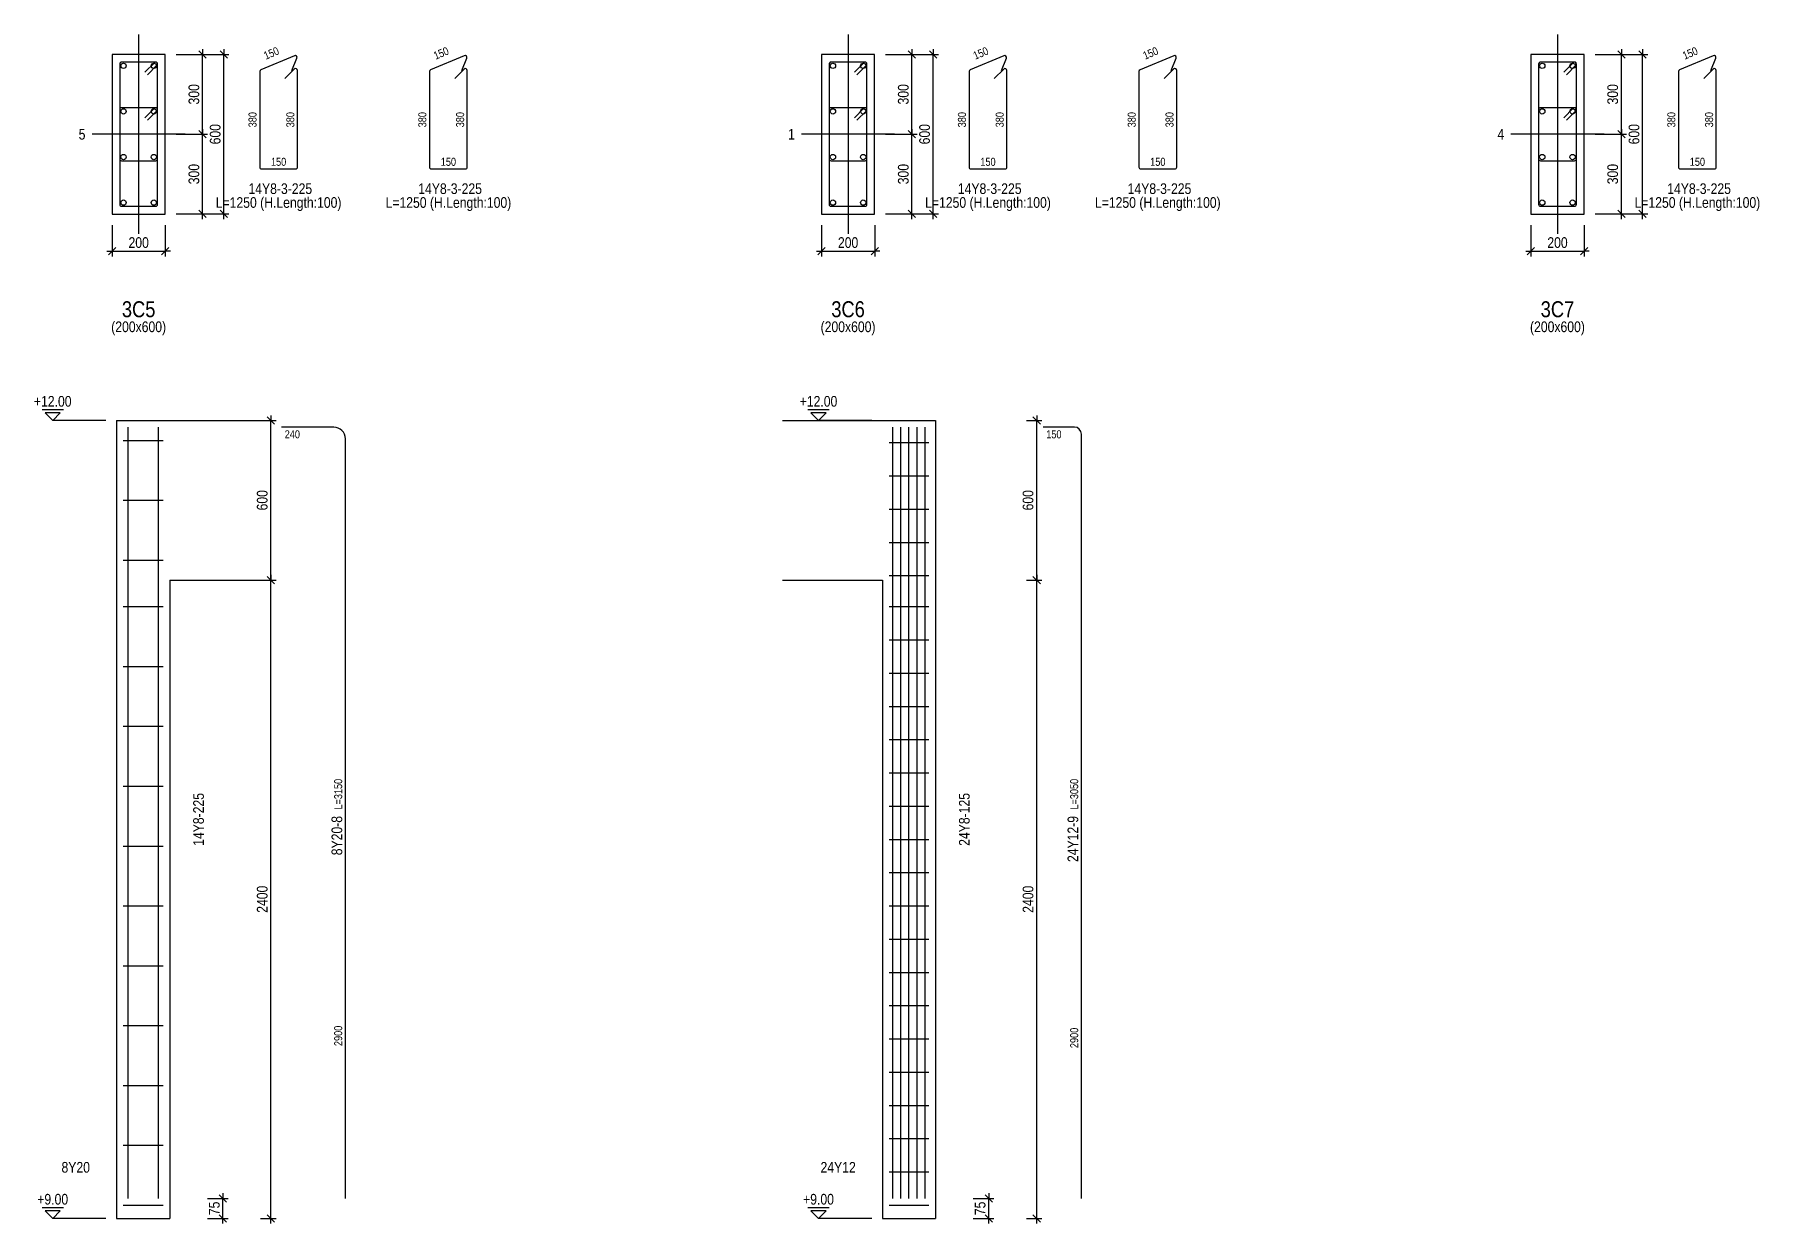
# Model space of a CAD drawing. Extents: x 0 to 206258, y -403073 to 0.
# Drawn here: x 79044 to 95253, y -139229 to -128053 of the extents above; entities that cross this region are included whole.
import ezdxf
from ezdxf.enums import TextEntityAlignment as Align
from ezdxf.lldxf.tags import DXFTag

# ---------------------------------------------------------------- set-up
doc = ezdxf.new("R2010")
doc.units = 0
doc.header["$LTSCALE"] = 1000
for name, color, linetype in [('Axis Line(Dir 1)', 8, 'CENTER2'), ('Axis Line(Dir 2)', 150, 'CENTER2'), ('Column Line(D)', 1, 'Continuous'), ('Dimension Line', 5, 'Continuous'), ('Dimension Text', 5, 'Continuous'), ('Link Line', 3, 'Continuous'), ('Rebar Label', 6, 'Continuous'), ('Rebar Length Text', 8, 'Continuous'), ('Rebar Line', 7, 'Continuous'), ('Top Rebar Label', 6, 'Continuous'), ('Top Rebar Length Text', 8, 'Continuous'), ('Top Rebar Line', 7, 'Continuous')]:
    doc.layers.add(name, color=color, linetype=linetype)
for name, color, linetype, true_color in [('Column Label(D)', 12, 'Continuous', 0xbd0000), ('Column Size Label (D)', 94, 'Continuous', 0x008100), ('Level Mark Line', 253, 'Continuous', 0x828282), ('Level Mark Text', 253, 'Continuous', 0x828282), ('Link Label', 94, 'Continuous', 0x008100), ('Link Length Text', 94, 'Continuous', 0x008100)]:
    doc.layers.add(name, color=color, linetype=linetype, true_color=true_color)
doc.styles.add('Column Label(D)', font='ARIALN.TTF', dxfattribs={"height": 150})
doc.styles.add('Column Size Label (D)', font='ARIALN.TTF', dxfattribs={"height": 100})
doc.styles.add('Dimension Text', font='ARIALN.TTF', dxfattribs={"height": 100})
doc.styles.add('Level Mark Text', font='ARIALN.TTF', dxfattribs={"height": 100})
doc.styles.add('Link Label', font='ARIALN.TTF', dxfattribs={"height": 100})
doc.styles.add('Link Length Text', font='ARIALN.TTF', dxfattribs={"height": 100})
doc.styles.add('Rebar Label', font='ARIALN.TTF', dxfattribs={"height": 100})
doc.styles.add('Rebar Length Text', font='ARIALN.TTF', dxfattribs={"height": 75})
doc.styles.add('Top Rebar Label', font='ARIALN.TTF', dxfattribs={"height": 100})
doc.styles.add('Top Rebar Length Text', font='ARIALN.TTF', dxfattribs={"height": 75})
tags = doc.linetypes.add('CENTER2', pattern=[1.125, 0.75, -0.125, 0.125, -0.125]).pattern_tags.tags
tags[10:11] = [DXFTag(74, 4), DXFTag(75, 0), DXFTag(340, '0'), DXFTag(46, 0.0), DXFTag(50, 0.0), DXFTag(44, 0.0), DXFTag(45, 0.0)]
tags[8:9] = [DXFTag(74, 4), DXFTag(75, 0), DXFTag(340, '0'), DXFTag(46, 0.0), DXFTag(50, 0.0), DXFTag(44, 0.0), DXFTag(45, 0.0)]
tags[6:7] = [DXFTag(74, 4), DXFTag(75, 0), DXFTag(340, '0'), DXFTag(46, 0.0), DXFTag(50, 0.0), DXFTag(44, 0.0), DXFTag(45, 0.0)]
tags[4:5] = [DXFTag(74, 4), DXFTag(75, 0), DXFTag(340, '0'), DXFTag(46, 0.0), DXFTag(50, 0.0), DXFTag(44, 0.0), DXFTag(45, 0.0)]
doc.dimstyles.new('COLUMNELV', dxfattribs={"dimtxt": 100, "dimasz": 30, "dimexe": 48.3, "dimexo": 103.5, "dimgap": 30, "dimtad": 1, "dimtoh": 1, "dimdec": 1, "dimlfac": 0.4, "dimdsep": 46, "dimtxsty": 'Dimension Text', "dimblk": 'PCDIM_TICK', "dimcen": 0.09, "dimclrd": 5, "dimclre": 5, "dimclrt": 5, "dimadec": 1, "dimazin": 0, "dimtp": 1, "dimtm": 1, "dimtfac": 1, "dimtdec": 4, "dimtofl": 0, "dimtmove": 0, "dimatfit": 3, "dimfxl": 1, "dimtolj": 1, "dimtzin": 0, "dimarcsym": 0})

# ---------------------------------------------------------------- blocks, each defined once
blk = doc.blocks.new('PCDIM_TICK')
at = {"layer": 'Dimension Line', "color": 0, "transparency": 33554687}
for p, q in [((1.15, 1.15), (-1.15, -1.15)), ((1.61, 0), (0, 0))]:
    blk.add_line(p, q, dxfattribs=at)
blk = doc.blocks.new('*U2214')
at = {"layer": 'Dimension Line', "color": 5, "true_color": 0x0000ff, "transparency": 16777216}
for p, q in [((79773, -129844), (79773, -130139)), ((80273, -129844), (80273, -130139)), ((79773, -130090), (80273, -130090))]:
    blk.add_line(p, q, dxfattribs=at)
at = {"layer": 'Dimension Line', "color": 5, "true_color": 0x0000ff, "transparency": 16777216, "xscale": 30, "yscale": 30, "rotation": 180.0000000000004}
blk.add_blockref('PCDIM_TICK', (79773, -130090), dxfattribs=at)
at = {"layer": 'Dimension Line', "color": 5, "true_color": 0x0000ff, "transparency": 16777216, "xscale": 30, "yscale": 30}
blk.add_blockref('PCDIM_TICK', (80273, -130090), dxfattribs=at)
at = {"layer": 'Dimension Line', "color": 5, "true_color": 0x0000ff, "transparency": 16777216, "insert": (80023, -130060), "char_height": 100, "width": 182.77, "attachment_point": 8, "style": 'Dimension Text'}
blk.add_mtext('200', dxfattribs=at)
blk = doc.blocks.new('*U2215')
at = {"layer": 'Dimension Line', "color": 5, "true_color": 0x0000ff, "transparency": 16777216}
for p, q in [((80376, -128990), (80671, -128990)), ((80623, -129740), (80623, -128990)), ((80376, -129740), (80671, -129740))]:
    blk.add_line(p, q, dxfattribs=at)
at = {"layer": 'Dimension Line', "color": 5, "true_color": 0x0000ff, "transparency": 16777216, "xscale": 30, "yscale": 30}
for p, rotation in [((80623, -128990), 89.99999999999447), ((80623, -129740), 269.9999999999834)]:
    blk.add_blockref('PCDIM_TICK', p, dxfattribs=dict(at, rotation=rotation))
at = {"layer": 'Dimension Line', "color": 5, "true_color": 0x0000ff, "transparency": 16777216, "insert": (80593, -129365), "char_height": 100, "width": 181.5, "attachment_point": 8, "rotation": 90, "style": 'Dimension Text'}
blk.add_mtext('300', dxfattribs=at)
blk = doc.blocks.new('*U2216')
at = {"layer": 'Dimension Line', "color": 5, "true_color": 0x0000ff, "transparency": 16777216}
for p, q in [((80376, -128240), (80671, -128240)), ((80623, -128990), (80623, -128240)), ((80376, -128990), (80671, -128990))]:
    blk.add_line(p, q, dxfattribs=at)
at = {"layer": 'Dimension Line', "color": 5, "true_color": 0x0000ff, "transparency": 16777216, "xscale": 30, "yscale": 30}
for p, rotation in [((80623, -128240), 89.99999999999447), ((80623, -128990), 269.9999999999834)]:
    blk.add_blockref('PCDIM_TICK', p, dxfattribs=dict(at, rotation=rotation))
at = {"layer": 'Dimension Line', "color": 5, "true_color": 0x0000ff, "transparency": 16777216, "insert": (80593, -128615), "char_height": 100, "width": 181.5, "attachment_point": 8, "rotation": 90, "style": 'Dimension Text'}
blk.add_mtext('300', dxfattribs=at)
blk = doc.blocks.new('*U2217')
at = {"layer": 'Dimension Line', "color": 5, "true_color": 0x0000ff, "transparency": 16777216}
for p, q in [((80376, -128240), (80871, -128240)), ((80823, -129740), (80823, -128240)), ((80376, -129740), (80871, -129740))]:
    blk.add_line(p, q, dxfattribs=at)
at = {"layer": 'Dimension Line', "color": 5, "true_color": 0x0000ff, "transparency": 16777216, "xscale": 30, "yscale": 30}
for p, rotation in [((80823, -128240), 89.99999999999447), ((80823, -129740), 269.9999999999834)]:
    blk.add_blockref('PCDIM_TICK', p, dxfattribs=dict(at, rotation=rotation))
at = {"layer": 'Dimension Line', "color": 5, "true_color": 0x0000ff, "transparency": 16777216, "insert": (80793, -128990), "char_height": 100, "width": 181.97, "attachment_point": 8, "rotation": 90, "style": 'Dimension Text'}
blk.add_mtext('600', dxfattribs=at)
blk = doc.blocks.new('*U2220')
at = {"layer": 'Dimension Line', "color": 5, "true_color": 0x0000ff, "transparency": 16777216}
for p, q in [((86439, -129844), (86439, -130139)), ((86939, -129844), (86939, -130139)), ((86439, -130090), (86939, -130090))]:
    blk.add_line(p, q, dxfattribs=at)
at = {"layer": 'Dimension Line', "color": 5, "true_color": 0x0000ff, "transparency": 16777216, "xscale": 30, "yscale": 30, "rotation": 180.0000000000004}
blk.add_blockref('PCDIM_TICK', (86439, -130090), dxfattribs=at)
at = {"layer": 'Dimension Line', "color": 5, "true_color": 0x0000ff, "transparency": 16777216, "xscale": 30, "yscale": 30}
blk.add_blockref('PCDIM_TICK', (86939, -130090), dxfattribs=at)
at = {"layer": 'Dimension Line', "color": 5, "true_color": 0x0000ff, "transparency": 16777216, "insert": (86689, -130060), "char_height": 100, "width": 182.77, "attachment_point": 8, "style": 'Dimension Text'}
blk.add_mtext('200', dxfattribs=at)
blk = doc.blocks.new('*U2221')
at = {"layer": 'Dimension Line', "color": 5, "true_color": 0x0000ff, "transparency": 16777216}
for p, q in [((87042, -128990), (87337, -128990)), ((87289, -129740), (87289, -128990)), ((87042, -129740), (87337, -129740))]:
    blk.add_line(p, q, dxfattribs=at)
at = {"layer": 'Dimension Line', "color": 5, "true_color": 0x0000ff, "transparency": 16777216, "xscale": 30, "yscale": 30}
for p, rotation in [((87289, -128990), 89.99999999999447), ((87289, -129740), 269.9999999999834)]:
    blk.add_blockref('PCDIM_TICK', p, dxfattribs=dict(at, rotation=rotation))
at = {"layer": 'Dimension Line', "color": 5, "true_color": 0x0000ff, "transparency": 16777216, "insert": (87259, -129365), "char_height": 100, "width": 181.5, "attachment_point": 8, "rotation": 90, "style": 'Dimension Text'}
blk.add_mtext('300', dxfattribs=at)
blk = doc.blocks.new('*U2222')
at = {"layer": 'Dimension Line', "color": 5, "true_color": 0x0000ff, "transparency": 16777216}
for p, q in [((87042, -128240), (87337, -128240)), ((87289, -128990), (87289, -128240)), ((87042, -128990), (87337, -128990))]:
    blk.add_line(p, q, dxfattribs=at)
at = {"layer": 'Dimension Line', "color": 5, "true_color": 0x0000ff, "transparency": 16777216, "xscale": 30, "yscale": 30}
for p, rotation in [((87289, -128240), 89.99999999999447), ((87289, -128990), 269.9999999999834)]:
    blk.add_blockref('PCDIM_TICK', p, dxfattribs=dict(at, rotation=rotation))
at = {"layer": 'Dimension Line', "color": 5, "true_color": 0x0000ff, "transparency": 16777216, "insert": (87259, -128615), "char_height": 100, "width": 181.5, "attachment_point": 8, "rotation": 90, "style": 'Dimension Text'}
blk.add_mtext('300', dxfattribs=at)
blk = doc.blocks.new('*U2223')
at = {"layer": 'Dimension Line', "color": 5, "true_color": 0x0000ff, "transparency": 16777216}
for p, q in [((87042, -128240), (87537, -128240)), ((87489, -129740), (87489, -128240)), ((87042, -129740), (87537, -129740))]:
    blk.add_line(p, q, dxfattribs=at)
at = {"layer": 'Dimension Line', "color": 5, "true_color": 0x0000ff, "transparency": 16777216, "xscale": 30, "yscale": 30}
for p, rotation in [((87489, -128240), 89.99999999999447), ((87489, -129740), 269.9999999999834)]:
    blk.add_blockref('PCDIM_TICK', p, dxfattribs=dict(at, rotation=rotation))
at = {"layer": 'Dimension Line', "color": 5, "true_color": 0x0000ff, "transparency": 16777216, "insert": (87459, -128990), "char_height": 100, "width": 181.97, "attachment_point": 8, "rotation": 90, "style": 'Dimension Text'}
blk.add_mtext('600', dxfattribs=at)
blk = doc.blocks.new('*U2227')
at = {"layer": 'Dimension Line', "color": 5, "true_color": 0x0000ff, "transparency": 16777216}
for p, q in [((93105, -129844), (93105, -130139)), ((93605, -129844), (93605, -130139)), ((93105, -130090), (93605, -130090))]:
    blk.add_line(p, q, dxfattribs=at)
at = {"layer": 'Dimension Line', "color": 5, "true_color": 0x0000ff, "transparency": 16777216, "xscale": 30, "yscale": 30, "rotation": 180.0000000000004}
blk.add_blockref('PCDIM_TICK', (93105, -130090), dxfattribs=at)
at = {"layer": 'Dimension Line', "color": 5, "true_color": 0x0000ff, "transparency": 16777216, "xscale": 30, "yscale": 30}
blk.add_blockref('PCDIM_TICK', (93605, -130090), dxfattribs=at)
at = {"layer": 'Dimension Line', "color": 5, "true_color": 0x0000ff, "transparency": 16777216, "insert": (93355, -130060), "char_height": 100, "width": 182.77, "attachment_point": 8, "style": 'Dimension Text'}
blk.add_mtext('200', dxfattribs=at)
blk = doc.blocks.new('*U2228')
at = {"layer": 'Dimension Line', "color": 5, "true_color": 0x0000ff, "transparency": 16777216}
for p, q in [((93708, -128990), (94003, -128990)), ((93955, -129740), (93955, -128990)), ((93708, -129740), (94003, -129740))]:
    blk.add_line(p, q, dxfattribs=at)
at = {"layer": 'Dimension Line', "color": 5, "true_color": 0x0000ff, "transparency": 16777216, "xscale": 30, "yscale": 30}
for p, rotation in [((93955, -128990), 89.99999999999447), ((93955, -129740), 269.9999999999834)]:
    blk.add_blockref('PCDIM_TICK', p, dxfattribs=dict(at, rotation=rotation))
at = {"layer": 'Dimension Line', "color": 5, "true_color": 0x0000ff, "transparency": 16777216, "insert": (93925, -129365), "char_height": 100, "width": 181.5, "attachment_point": 8, "rotation": 90, "style": 'Dimension Text'}
blk.add_mtext('300', dxfattribs=at)
blk = doc.blocks.new('*U2229')
at = {"layer": 'Dimension Line', "color": 5, "true_color": 0x0000ff, "transparency": 16777216}
for p, q in [((93708, -128240), (94003, -128240)), ((93955, -128990), (93955, -128240)), ((93708, -128990), (94003, -128990))]:
    blk.add_line(p, q, dxfattribs=at)
at = {"layer": 'Dimension Line', "color": 5, "true_color": 0x0000ff, "transparency": 16777216, "xscale": 30, "yscale": 30}
for p, rotation in [((93955, -128240), 89.99999999999447), ((93955, -128990), 269.9999999999834)]:
    blk.add_blockref('PCDIM_TICK', p, dxfattribs=dict(at, rotation=rotation))
at = {"layer": 'Dimension Line', "color": 5, "true_color": 0x0000ff, "transparency": 16777216, "insert": (93925, -128615), "char_height": 100, "width": 181.5, "attachment_point": 8, "rotation": 90, "style": 'Dimension Text'}
blk.add_mtext('300', dxfattribs=at)
blk = doc.blocks.new('*U2230')
at = {"layer": 'Dimension Line', "color": 5, "true_color": 0x0000ff, "transparency": 16777216}
for p, q in [((93708, -128240), (94203, -128240)), ((94155, -129740), (94155, -128240)), ((93708, -129740), (94203, -129740))]:
    blk.add_line(p, q, dxfattribs=at)
at = {"layer": 'Dimension Line', "color": 5, "true_color": 0x0000ff, "transparency": 16777216, "xscale": 30, "yscale": 30}
for p, rotation in [((94155, -128240), 89.99999999999447), ((94155, -129740), 269.9999999999834)]:
    blk.add_blockref('PCDIM_TICK', p, dxfattribs=dict(at, rotation=rotation))
at = {"layer": 'Dimension Line', "color": 5, "true_color": 0x0000ff, "transparency": 16777216, "insert": (94125, -128990), "char_height": 100, "width": 181.97, "attachment_point": 8, "rotation": 90, "style": 'Dimension Text'}
blk.add_mtext('600', dxfattribs=at)
blk = doc.blocks.new('*U2349')
at = {"layer": 'Dimension Line', "color": 5, "true_color": 0x0000ff, "transparency": 16777216}
for p, q in [((81169, -133181), (81314, -133181)), ((81265, -139181), (81265, -133181)), ((81169, -139181), (81314, -139181))]:
    blk.add_line(p, q, dxfattribs=at)
at = {"layer": 'Dimension Line', "color": 5, "true_color": 0x0000ff, "transparency": 16777216, "xscale": 30, "yscale": 30}
for p, rotation in [((81265, -133181), 89.99999999999447), ((81265, -139181), 269.9999999999834)]:
    blk.add_blockref('PCDIM_TICK', p, dxfattribs=dict(at, rotation=rotation))
at = {"layer": 'Dimension Line', "color": 5, "true_color": 0x0000ff, "transparency": 16777216, "insert": (81235, -136181), "char_height": 100, "width": 247.25, "attachment_point": 8, "rotation": 90, "style": 'Dimension Text'}
blk.add_mtext('2400', dxfattribs=at)
blk = doc.blocks.new('*U2350')
at = {"layer": 'Dimension Line', "color": 5, "true_color": 0x0000ff, "transparency": 16777216}
for p, q in [((81169, -131681), (81314, -131681)), ((81265, -133181), (81265, -131681)), ((81169, -133181), (81314, -133181))]:
    blk.add_line(p, q, dxfattribs=at)
at = {"layer": 'Dimension Line', "color": 5, "true_color": 0x0000ff, "transparency": 16777216, "xscale": 30, "yscale": 30}
for p, rotation in [((81265, -131681), 89.99999999999447), ((81265, -133181), 269.9999999999834)]:
    blk.add_blockref('PCDIM_TICK', p, dxfattribs=dict(at, rotation=rotation))
at = {"layer": 'Dimension Line', "color": 5, "true_color": 0x0000ff, "transparency": 16777216, "insert": (81235, -132431), "char_height": 100, "width": 181.97, "attachment_point": 8, "rotation": 90, "style": 'Dimension Text'}
blk.add_mtext('600', dxfattribs=at)
blk = doc.blocks.new('*U2351')
at = {"layer": 'Dimension Line', "color": 5, "true_color": 0x0000ff, "transparency": 16777216}
for p, q in [((80669, -138993), (80864, -138993)), ((80815, -139181), (80815, -138993)), ((80669, -139181), (80864, -139181))]:
    blk.add_line(p, q, dxfattribs=at)
at = {"layer": 'Dimension Line', "color": 5, "true_color": 0x0000ff, "transparency": 16777216, "xscale": 30, "yscale": 30}
for p, rotation in [((80815, -138993), 89.99999999999447), ((80815, -139181), 269.9999999999834)]:
    blk.add_blockref('PCDIM_TICK', p, dxfattribs=dict(at, rotation=rotation))
at = {"layer": 'Dimension Line', "color": 5, "true_color": 0x0000ff, "transparency": 16777216, "insert": (80785, -139087), "char_height": 100, "width": 117.23, "attachment_point": 8, "rotation": 90, "style": 'Dimension Text'}
blk.add_mtext('75', dxfattribs=at)
blk = doc.blocks.new('*U2356')
at = {"layer": 'Dimension Line', "color": 5, "true_color": 0x0000ff, "transparency": 16777216}
for p, q in [((88365, -133181), (88509, -133181)), ((88461, -139181), (88461, -133181)), ((88365, -139181), (88509, -139181))]:
    blk.add_line(p, q, dxfattribs=at)
at = {"layer": 'Dimension Line', "color": 5, "true_color": 0x0000ff, "transparency": 16777216, "xscale": 30, "yscale": 30}
for p, rotation in [((88461, -133181), 89.99999999999447), ((88461, -139181), 269.9999999999834)]:
    blk.add_blockref('PCDIM_TICK', p, dxfattribs=dict(at, rotation=rotation))
at = {"layer": 'Dimension Line', "color": 5, "true_color": 0x0000ff, "transparency": 16777216, "insert": (88431, -136181), "char_height": 100, "width": 247.25, "attachment_point": 8, "rotation": 90, "style": 'Dimension Text'}
blk.add_mtext('2400', dxfattribs=at)
blk = doc.blocks.new('*U2357')
at = {"layer": 'Dimension Line', "color": 5, "true_color": 0x0000ff, "transparency": 16777216}
for p, q in [((88365, -131681), (88509, -131681)), ((88461, -133181), (88461, -131681)), ((88365, -133181), (88509, -133181))]:
    blk.add_line(p, q, dxfattribs=at)
at = {"layer": 'Dimension Line', "color": 5, "true_color": 0x0000ff, "transparency": 16777216, "xscale": 30, "yscale": 30}
for p, rotation in [((88461, -131681), 89.99999999999447), ((88461, -133181), 269.9999999999834)]:
    blk.add_blockref('PCDIM_TICK', p, dxfattribs=dict(at, rotation=rotation))
at = {"layer": 'Dimension Line', "color": 5, "true_color": 0x0000ff, "transparency": 16777216, "insert": (88431, -132431), "char_height": 100, "width": 181.97, "attachment_point": 8, "rotation": 90, "style": 'Dimension Text'}
blk.add_mtext('600', dxfattribs=at)
blk = doc.blocks.new('*U2358')
at = {"layer": 'Dimension Line', "color": 5, "true_color": 0x0000ff, "transparency": 16777216}
for p, q in [((87865, -138993), (88059, -138993)), ((88011, -139181), (88011, -138993)), ((87865, -139181), (88059, -139181))]:
    blk.add_line(p, q, dxfattribs=at)
at = {"layer": 'Dimension Line', "color": 5, "true_color": 0x0000ff, "transparency": 16777216, "xscale": 30, "yscale": 30}
for p, rotation in [((88011, -138993), 89.99999999999447), ((88011, -139181), 269.9999999999834)]:
    blk.add_blockref('PCDIM_TICK', p, dxfattribs=dict(at, rotation=rotation))
at = {"layer": 'Dimension Line', "color": 5, "true_color": 0x0000ff, "transparency": 16777216, "insert": (87981, -139087), "char_height": 100, "width": 117.23, "attachment_point": 8, "rotation": 90, "style": 'Dimension Text'}
blk.add_mtext('75', dxfattribs=at)

msp = doc.modelspace()

# ---------------------------------------------------------------- linework, layer by layer
at = {"layer": 'Axis Line(Dir 1)', "transparency": 33554687}
for points in [[(80460.253, -128990.237), (79585.253, -128990.237)], [(87126.138, -128990.237), (86251.138, -128990.237)], [(93792.023, -128990.237), (92917.023, -128990.237)]]:
    msp.add_lwpolyline(points, dxfattribs=at)
at = {"layer": 'Axis Line(Dir 2)', "transparency": 33554687}
for points in [[(80022.753, -128052.737), (80022.753, -129927.737)], [(86688.638, -128052.737), (86688.638, -129927.737)], [(93354.523, -128052.737), (93354.523, -129927.737)]]:
    msp.add_lwpolyline(points, dxfattribs=at)
at = {"layer": 'Column Line(D)', "transparency": 33554687}
for points in [[(79772.753, -129740.237), (80272.753, -129740.237), (80272.753, -128240.237), (79772.753, -128240.237)], [(86438.638, -129740.237), (86938.638, -129740.237), (86938.638, -128240.237), (86438.638, -128240.237)], [(93104.523, -129740.237), (93604.523, -129740.237), (93604.523, -128240.237), (93104.523, -128240.237)]]:
    msp.add_lwpolyline(points, close=True, dxfattribs=at)
for points in [[(79815.253, -131680.753), (79815.253, -139180.753)], [(79815.253, -131680.753), (80315.253, -131680.753)], [(80315.253, -131680.753), (81252.753, -131680.753)], [(86073.638, -131680.753), (87011.138, -131680.753)], [(87011.138, -131680.753), (87511.138, -131680.753)], [(87511.138, -131680.753), (87511.138, -139180.753)], [(80315.253, -133180.753), (81252.753, -133180.753)], [(80315.253, -133180.753), (80315.253, -139180.753)], [(86073.638, -133180.753), (87011.138, -133180.753)], [(87011.138, -133180.753), (87011.138, -139180.753)], [(79815.253, -139180.753), (80315.253, -139180.753)], [(87011.138, -139180.753), (87511.138, -139180.753)]]:
    msp.add_lwpolyline(points, dxfattribs=at)
at = {"layer": 'Level Mark Line', "transparency": 33554687}
for points in [[(79315.253, -131580.753), (79115.253, -131580.753)], [(79215.253, -131680.753), (79285.964, -131610.042), (79144.543, -131610.042), (79215.253, -131680.753)], [(86511.138, -131580.753), (86311.138, -131580.753)], [(86411.138, -131680.753), (86481.849, -131610.042), (86340.427, -131610.042), (86411.138, -131680.753)], [(79715.253, -131680.753), (79215.253, -131680.753)], [(86911.138, -131680.753), (86411.138, -131680.753)], [(79315.253, -139080.753), (79115.253, -139080.753)], [(79215.253, -139180.753), (79285.964, -139110.042), (79144.543, -139110.042), (79215.253, -139180.753)], [(79715.253, -139180.753), (79215.253, -139180.753)], [(86511.138, -139080.753), (86311.138, -139080.753)], [(86411.138, -139180.753), (86481.849, -139110.042), (86340.427, -139110.042), (86411.138, -139180.753)], [(86911.138, -139180.753), (86411.138, -139180.753)]]:
    msp.add_lwpolyline(points, dxfattribs=at)
at = {"layer": 'Link Line', "transparency": 33554687}
for p, q in [((79877.753, -131868.253), (80252.753, -131868.253)), ((87073.638, -131889.086), (87448.638, -131889.086)), ((87073.638, -132201.586), (87448.638, -132201.586)), ((79877.753, -132430.753), (80252.753, -132430.753)), ((87073.638, -132514.086), (87448.638, -132514.086)), ((87073.638, -132826.586), (87448.638, -132826.586)), ((79877.753, -132993.253), (80252.753, -132993.253)), ((87073.638, -133139.086), (87448.638, -133139.086)), ((79877.753, -133430.753), (80252.753, -133430.753)), ((87073.638, -133430.753), (87448.638, -133430.753)), ((87073.638, -133743.253), (87448.638, -133743.253)), ((79877.753, -133993.253), (80252.753, -133993.253)), ((87073.638, -134055.753), (87448.638, -134055.753)), ((87073.638, -134368.253), (87448.638, -134368.253)), ((79877.753, -134555.753), (80252.753, -134555.753)), ((87073.638, -134680.753), (87448.638, -134680.753)), ((87073.638, -134993.253), (87448.638, -134993.253)), ((79877.753, -135118.253), (80252.753, -135118.253)), ((87073.638, -135305.753), (87448.638, -135305.753)), ((87073.638, -135618.253), (87448.638, -135618.253)), ((79877.753, -135680.753), (80252.753, -135680.753)), ((87073.638, -135930.753), (87448.638, -135930.753)), ((79877.753, -136243.253), (80252.753, -136243.253)), ((87073.638, -136243.253), (87448.638, -136243.253)), ((87073.638, -136555.753), (87448.638, -136555.753)), ((79877.753, -136805.753), (80252.753, -136805.753)), ((87073.638, -136868.253), (87448.638, -136868.253)), ((87073.638, -137180.753), (87448.638, -137180.753)), ((79877.753, -137368.253), (80252.753, -137368.253)), ((87073.638, -137493.253), (87448.638, -137493.253)), ((79877.753, -137930.753), (80252.753, -137930.753)), ((87073.638, -137805.753), (87448.638, -137805.753)), ((87073.638, -138118.253), (87448.638, -138118.253)), ((79877.753, -138493.253), (80252.753, -138493.253)), ((87073.638, -138430.753), (87448.638, -138430.753)), ((87073.638, -138743.253), (87448.638, -138743.253)), ((79877.753, -139055.753), (80252.753, -139055.753)), ((87073.638, -139055.753), (87448.638, -139055.753))]:
    msp.add_line(p, q, dxfattribs=at)
for points in [[(80106.739, -128431), (80195.128, -128342.612, 0.668178638), (80182.753, -128312.737), (79862.753, -128312.737, 0.414213562), (79845.253, -128330.237), (79845.253, -129221.904, 0.414213562), (79862.753, -129239.404), (80182.753, -129239.404, 0.414213562), (80200.253, -129221.904), (80200.253, -128330.237, 0.668178638), (80170.379, -128317.863), (80081.991, -128406.251)], [(81463.27, -128390.589), (81510.286, -128274.768, 0.668178638), (81487.26, -128252.065), (81170.942, -128385.721, 0.301414294), (81160.253, -128401.841), (81160.253, -129299.404, 0.414213562), (81177.753, -129316.904), (81497.753, -129316.904, 0.414213562), (81515.253, -129299.404), (81515.253, -128390.237, 0.668178638), (81485.379, -128377.863), (81396.991, -128466.251)], [(83058.86, -128390.589), (83105.876, -128274.768, 0.668178638), (83082.85, -128252.066), (82766.532, -128385.721, 0.301414294), (82755.843, -128401.841), (82755.843, -129299.404, 0.414213562), (82773.343, -129316.904), (83093.343, -129316.904, 0.414213562), (83110.843, -129299.404), (83110.843, -128390.238, 0.668178638), (83080.969, -128377.863), (82992.58, -128466.252)], [(86772.624, -128431), (86861.012, -128342.612, 0.668178638), (86848.638, -128312.737), (86528.638, -128312.737, 0.414213562), (86511.138, -128330.237), (86511.138, -129221.904, 0.414213562), (86528.638, -129239.404), (86848.638, -129239.404, 0.414213562), (86866.138, -129221.904), (86866.138, -128330.237, 0.668178638), (86836.264, -128317.863), (86747.875, -128406.251)], [(88129.155, -128390.589), (88176.171, -128274.768, 0.668178638), (88153.145, -128252.065), (87836.827, -128385.721, 0.301414294), (87826.138, -128401.841), (87826.138, -129299.404, 0.414213562), (87843.638, -129316.904), (88163.638, -129316.904, 0.414213562), (88181.138, -129299.404), (88181.138, -128390.237, 0.668178638), (88151.264, -128377.863), (88062.875, -128466.251)], [(89724.745, -128390.589), (89771.761, -128274.768, 0.668178638), (89748.735, -128252.066), (89432.417, -128385.721, 0.301414294), (89421.728, -128401.841), (89421.728, -129299.404, 0.414213562), (89439.228, -129316.904), (89759.228, -129316.904, 0.414213562), (89776.728, -129299.404), (89776.728, -128390.238, 0.668178638), (89746.854, -128377.863), (89658.465, -128466.252)], [(93438.509, -128431), (93526.897, -128342.612, 0.668178638), (93514.523, -128312.737), (93194.523, -128312.737, 0.414213562), (93177.023, -128330.237), (93177.023, -129221.904, 0.414213562), (93194.523, -129239.404), (93514.523, -129239.404, 0.414213562), (93532.023, -129221.904), (93532.023, -128330.237, 0.668178638), (93502.148, -128317.863), (93413.76, -128406.251)], [(94795.04, -128390.589), (94842.056, -128274.768, 0.668178638), (94819.03, -128252.065), (94502.712, -128385.721, 0.301414294), (94492.023, -128401.841), (94492.023, -129299.404, 0.414213562), (94509.523, -129316.904), (94829.523, -129316.904, 0.414213562), (94847.023, -129299.404), (94847.023, -128390.237, 0.668178638), (94817.148, -128377.863), (94728.76, -128466.251)], [(80106.739, -128859.333), (80195.128, -128770.945, 0.668178638), (80182.753, -128741.071), (79862.753, -128741.071, 0.414213562), (79845.253, -128758.571), (79845.253, -129650.237, 0.414213562), (79862.753, -129667.737), (80182.753, -129667.737, 0.414213562), (80200.253, -129650.237), (80200.253, -128758.571, 0.668178638), (80170.379, -128746.196), (80081.991, -128834.585)], [(86772.624, -128859.333), (86861.012, -128770.945, 0.668178638), (86848.638, -128741.071), (86528.638, -128741.071, 0.414213562), (86511.138, -128758.571), (86511.138, -129650.237, 0.414213562), (86528.638, -129667.737), (86848.638, -129667.737, 0.414213562), (86866.138, -129650.237), (86866.138, -128758.571, 0.668178638), (86836.264, -128746.196), (86747.875, -128834.585)], [(93438.509, -128859.333), (93526.897, -128770.945, 0.668178638), (93514.523, -128741.071), (93194.523, -128741.071, 0.414213562), (93177.023, -128758.571), (93177.023, -129650.237, 0.414213562), (93194.523, -129667.737), (93514.523, -129667.737, 0.414213562), (93532.023, -129650.237), (93532.023, -128758.571, 0.668178638), (93502.148, -128746.196), (93413.76, -128834.585)]]:
    msp.add_lwpolyline(points, format="xyb", dxfattribs=at)
at = {"layer": 'Rebar Line', "transparency": 33554687}
for centre in [(79880.253, -128347.737), (80165.253, -128347.737), (86546.138, -128347.737), (86831.138, -128347.737), (93212.023, -128347.737), (93497.023, -128347.737), (79880.253, -128776.071), (80165.253, -128776.071), (86546.138, -128776.071), (86831.138, -128776.071), (93212.023, -128776.071), (93497.023, -128776.071), (79880.253, -129204.404), (80165.253, -129204.404), (86546.138, -129204.404), (86831.138, -129204.404), (93212.023, -129204.404), (93497.023, -129204.404), (79880.253, -129632.737), (80165.253, -129632.737), (86546.138, -129632.737), (86831.138, -129632.737), (93212.023, -129632.737), (93497.023, -129632.737)]:
    msp.add_circle(centre, 25, dxfattribs=at)
at = {"layer": 'Top Rebar Line', "transparency": 33554687}
for points in [[(79922.753, -138993.253), (79922.753, -131743.253)], [(80207.753, -138993.253), (80207.753, -131743.253)], [(87108.638, -138993.253), (87108.638, -131743.253)], [(87184.888, -138993.253), (87184.888, -131743.253)], [(87261.138, -138993.253), (87261.138, -131743.253)], [(87337.388, -138993.253), (87337.388, -131743.253)], [(87413.638, -138993.253), (87413.638, -131743.253)]]:
    msp.add_lwpolyline(points, dxfattribs=at)
for points in [[(81965.253, -138993.253), (81965.253, -131853.209, 0.414213562), (81855.298, -131743.253), (81365.253, -131743.253)], [(88881.138, -138993.253), (88881.138, -131809.226, 0.414213562), (88815.165, -131743.253), (88521.138, -131743.253)]]:
    msp.add_lwpolyline(points, format="xyb", dxfattribs=at)

# ---------------------------------------------------------------- texts
at = {"layer": 'Column Label(D)', "transparency": 33554687, "style": 'Column Label(D)'}
for s, p in [('3C5', (80022.753, -130560.237)), ('3C6', (86688.638, -130560.237)), ('3C7', (93354.523, -130560.237))]:
    msp.add_text(s, height=150, dxfattribs=at).set_placement(p, align=Align.TOP_CENTER)
at = {"layer": 'Column Size Label (D)', "transparency": 33554687, "style": 'Column Size Label (D)'}
for p in [(80022.753, -130750.237), (86688.638, -130750.237), (93354.523, -130750.237)]:
    msp.add_text('(200x600)', height=100, dxfattribs=at).set_placement(p, align=Align.TOP_CENTER)
at = {"layer": 'Dimension Text', "transparency": 33554687, "style": 'Dimension Text'}
for s, p in [('5', (79522.753, -128990.237)), ('1', (86188.638, -128990.237)), ('4', (92854.523, -128990.237))]:
    msp.add_text(s, height=100, dxfattribs=at).set_placement(p, align=Align.MIDDLE_RIGHT)
at = {"layer": 'Level Mark Text', "transparency": 33554687, "style": 'Level Mark Text'}
for s, p in [('+12.00', (79215.253, -131580.753)), ('+12.00', (86411.138, -131580.753)), ('+9.00', (79215.253, -139080.753)), ('+9.00', (86411.138, -139080.753))]:
    msp.add_text(s, height=100, dxfattribs=at).set_placement(p, align=Align.BOTTOM_CENTER)
at = {"layer": 'Link Label', "transparency": 33554687, "style": 'Link Label'}
for p in [(81337.753, -129551.904), (82933.343, -129551.904), (88003.638, -129551.904), (89599.228, -129551.904), (94669.523, -129551.904)]:
    msp.add_text(' 14Y8-3-225', height=100, dxfattribs=at).set_placement(p, align=Align.CENTER)
at = {"layer": 'Link Length Text', "transparency": 33554687, "style": 'Link Length Text'}
for p in [(81337.753, -129681.904), (82933.343, -129681.904), (88003.638, -129681.904), (89599.228, -129681.904), (94669.523, -129681.904)]:
    msp.add_text('L=1250 (H.Length:100)', height=100, dxfattribs=at).set_placement(p, align=Align.CENTER)
at = {"layer": 'Rebar Label', "transparency": 33554687, "style": 'Rebar Label'}
for s, p in [('14Y8-225', (80665.253, -135430.753)), ('24Y8-125', (87861.138, -135430.753))]:
    msp.add_text(s, height=100, rotation=90, dxfattribs=at).set_placement(p, align=Align.BOTTOM_CENTER)
at = {"layer": 'Rebar Length Text', "transparency": 33554687, "style": 'Rebar Length Text'}
for s, rotation, p in [('150', 22.9057699, (81283.974, -128262.961)), ('150', 22.9057699, (82879.564, -128262.961)), ('150', 22.9057699, (87949.859, -128262.961)), ('150', 22.9057699, (89545.449, -128262.961)), ('150', 22.9057699, (94615.744, -128262.961)), ('380', 90, (81130.253, -128853.571)), ('380', 90, (81485.253, -128853.571)), ('380', 90, (82725.843, -128853.571)), ('380', 90, (83080.843, -128853.571)), ('380', 90, (87796.138, -128853.571)), ('380', 90, (88151.138, -128853.571)), ('380', 90, (89391.728, -128853.571)), ('380', 90, (89746.728, -128853.571)), ('380', 90, (94462.023, -128853.571)), ('380', 90, (94817.023, -128853.571))]:
    msp.add_text(s, height=75, rotation=rotation, dxfattribs=at).set_placement(p, align=Align.CENTER)
for p in [(81337.753, -129286.904), (82933.343, -129286.904), (88003.638, -129286.904), (89599.228, -129286.904), (94669.523, -129286.904)]:
    msp.add_text('150', height=75, dxfattribs=at).set_placement(p, align=Align.CENTER)
at = {"layer": 'Top Rebar Label', "transparency": 33554687, "style": 'Top Rebar Label'}
for s, p in [(' 8Y20-8', (81935.253, -135398.253)), (' 24Y12-9', (88851.138, -135398.253))]:
    msp.add_text(s, height=100, rotation=90, dxfattribs=at).set_placement(p, align=Align.RIGHT)
for s, p in [(' 8Y20', (79565.253, -138780.753)), (' 24Y12', (86761.138, -138780.753))]:
    msp.add_text(s, height=100, dxfattribs=at).set_placement(p, align=Align.BOTTOM_RIGHT)
at = {"layer": 'Top Rebar Length Text', "transparency": 33554687, "style": 'Top Rebar Length Text'}
for s, p in [('240', (81395.253, -131773.253)), ('150', (88551.138, -131773.253))]:
    msp.add_text(s, height=75, dxfattribs=at).set_placement(p, align=Align.TOP_LEFT)
for s, p in [('L=3150', (81935.253, -135338.253)), ('L=3050', (88851.138, -135338.253)), ('2900', (81935.253, -137560.931)), ('2900', (88851.138, -137580.023))]:
    msp.add_text(s, height=75, rotation=90, dxfattribs=at).set_placement(p)

# ---------------------------------------------------------------- dimensions: what is measured, and where the dimension line sits
at = {"layer": 'Dimension Line', "transparency": 33554687}
for p1, p2, distance, picture, middle in [((80272.753, -128990.237), (80272.753, -128240.237), -350, '*U2216', (80622.753, -128615.237)), ((80272.753, -129740.237), (80272.753, -128240.237), -550, '*U2217', (80822.753, -128990.237)), ((86938.638, -128990.237), (86938.638, -128240.237), -350, '*U2222', (87288.638, -128615.237)), ((86938.638, -129740.237), (86938.638, -128240.237), -550, '*U2223', (87488.638, -128990.237)), ((93604.523, -128990.237), (93604.523, -128240.237), -350, '*U2229', (93954.523, -128615.237)), ((93604.523, -129740.237), (93604.523, -128240.237), -550, '*U2230', (94154.523, -128990.237)), ((80272.753, -129740.237), (80272.753, -128990.237), -350, '*U2215', (80622.753, -129365.237)), ((86938.638, -129740.237), (86938.638, -128990.237), -350, '*U2221', (87288.638, -129365.237)), ((93604.523, -129740.237), (93604.523, -128990.237), -350, '*U2228', (93954.523, -129365.237)), ((79772.753, -129740.237), (80272.753, -129740.237), -350, '*U2214', (80022.753, -130090.237)), ((86438.638, -129740.237), (86938.638, -129740.237), -350, '*U2220', (86688.638, -130090.237)), ((93104.523, -129740.237), (93604.523, -129740.237), -350, '*U2227', (93354.523, -130090.237)), ((81065.253, -133180.753), (81065.253, -131680.753), -200, '*U2350', (81265.253, -132430.753)), ((88261.138, -133180.753), (88261.138, -131680.753), -200, '*U2357', (88461.138, -132430.753)), ((81065.253, -139180.753), (81065.253, -133180.753), -200, '*U2349', (81265.253, -136180.753)), ((88261.138, -139180.753), (88261.138, -133180.753), -200, '*U2356', (88461.138, -136180.753)), ((80565.253, -139180.753), (80565.253, -138993.253), -250, '*U2351', (80815.253, -139087.003)), ((87761.138, -139180.753), (87761.138, -138993.253), -250, '*U2358', (88011.138, -139087.003))]:
    dim = msp.add_aligned_dim(p1=p1, p2=p2, distance=distance, dimstyle='COLUMNELV', override={"dimscale": 1, "dimtxt": 100, "dimasz": 30, "dimexe": 48.3, "dimexo": 103.5, "dimgap": 30, "dimtad": 1, "dimtih": 0, "dimdec": 1, "dimlfac": 0.4, "dimzin": 8, "dimlunit": 2, "dimpost": '', "dimtxsty": 'Dimension Text', "dimblk": 'PCDIM_TICK', "dimse1": 0, "dimse2": 0, "dimsd2": 0, "dimclrd": 5, "dimclre": 5, "dimclrt": 5, "dimaunit": 0, "dimadec": 1, "dimazin": 0, "dimtol": 0, "dimtp": 1, "dimtm": 1, "dimtmove": 0}, dxfattribs=at)
    dim.commit()
    dim.dimension.update_dxf_attribs({"geometry": picture, "text_midpoint": middle})

doc.saveas('drawing.dxf')
